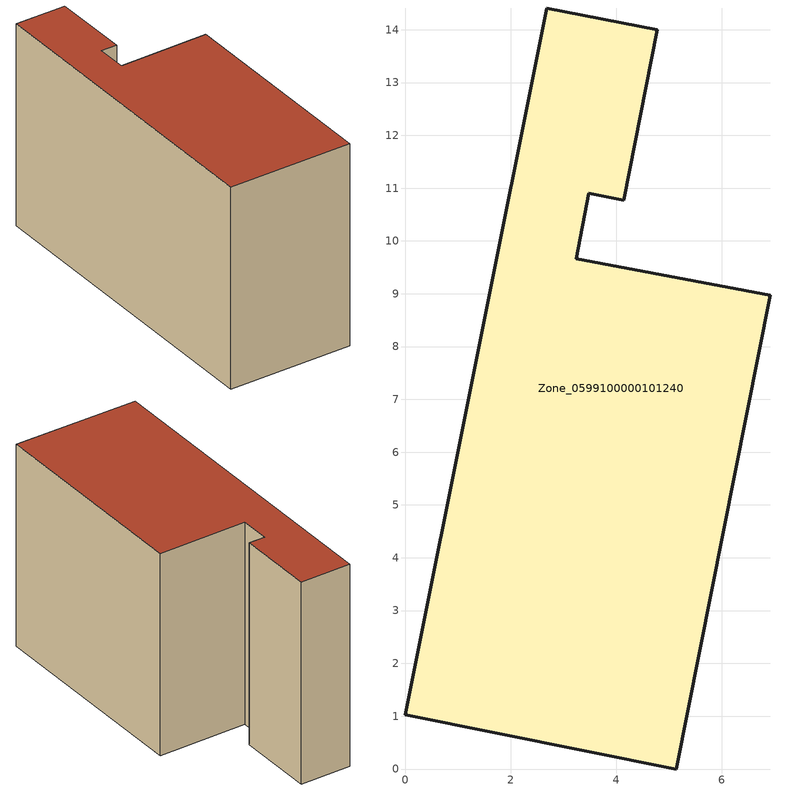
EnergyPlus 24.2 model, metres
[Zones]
Zone_0599100000101240
 floor ground (C_G): 5.14,0 0,1.03 2.68,14.41 4.78,14 4.14,10.77 3.48,10.9 3.24,9.66 6.92,8.97 z0
 wall outside (C_F): 3.48,10.9 4.14,10.77 4.78,14 2.68,14.41 0,1.03 5.14,0 6.92,8.97 3.24,9.66 3.48,10.9 z0:8.6
 roof outside (C_R): 5.14,0 6.92,8.97 3.24,9.66 3.48,10.9 4.14,10.77 4.78,14 2.68,14.41 0,1.03 z8.6
[BUILDING]
Pand.0599100000101240: North Axis=0; Terrain=City; Loads Convergence Tolerance Value=0.04; Temperature Convergence Tolerance Value=0.4; Solar Distribution=FullExterior; Maximum Number of Warmup Days=25; Minimum Number of Warmup Days=1
[Site:Location]
Rotterdam.The.Hague.AP_ZH_NLD Design_Conditions: Latitude=51.96; Longitude=4.45; Time Zone=1; Elevation=-4.5
[SITE:GROUNDTEMPERATURE:BUILDINGSURFACE]
18, 18, 18, 18, 18, 18, 18, 18, 18, 18, 18, 18
[MATERIAL] Thermal Absorptance=0.9; Solar Absorptance=0.7; Visible Absorptance=0.7
Name | Roughness | Thickness | Conductivity | Density | Specific Heat
G.TI.1975-1991 | MediumSmooth | 0.15 | 0.288461 | 540 | 1210
F.TI.1975-1991 | Rough | 0.3 | 0.230769 | 1920 | 840
R.TI.1975-1991 | MediumRough | 0.2 | 0.153846 | 1500 | 1000
[CONSTRUCTION]
C_G: G.TI.1975-1991
C_F: F.TI.1975-1991
C_R: R.TI.1975-1991
[ZONE]
Zone_0599100000101240: Type=1; Multiplier=1; Ceiling Height=Autocalculate; Volume=Autocalculate; Floor Area=autocalculate; Part of Total Floor Area=Yes
[ZONEINFILTRATION:DESIGNFLOWRATE]
Infil_Zone_0599100000101240: Zone or ZoneList or Space or SpaceList=Zone_0599100000101240; Schedule=AlwaysOn; Design Flow Rate Calculation Method=Flow/Area; Flow Rate per Floor Area=0.003; Constant Term Coefficient=1; Temperature Term Coefficient=0; Velocity Term Coefficient=0; Velocity Squared Term Coefficient=0
[HVACTEMPLATE:ZONE:IDEALLOADSAIRSYSTEM]
Zone_0599100000101240: Maximum Heating Supply Air Temperature=50; Minimum Cooling Supply Air Temperature=13; Maximum Heating Supply Air Humidity Ratio=0.0156; Minimum Cooling Supply Air Humidity Ratio=0.0077; Heating Limit=NoLimit; Cooling Limit=NoLimit; Dehumidification Control Type=ConstantSensibleHeatRatio; Cooling Sensible Heat Ratio=0.7; Dehumidification Setpoint=60; Humidification Control Type=None; Humidification Setpoint=30; Outdoor Air Method=None; Outdoor Air Flow Rate per Person=0.00944; Outdoor Air Flow Rate per Zone Floor Area=0; Outdoor Air Flow Rate per Zone=0; Demand Controlled Ventilation Type=None; Outdoor Air Economizer Type=NoEconomizer; Heat Recovery Type=None; Sensible Heat Recovery Effectiveness=0.7; Latent Heat Recovery Effectiveness=0.65
[ZONECONTROL:THERMOSTAT]
ThermostatControl_Zone_0599100000101240: Zone or ZoneList=Zone_0599100000101240; Control Type Schedule=DualSetpointControlType; Control 1=Thermostat_Zone_0599100000101240; Temperature Difference Between Cutout And Setpoint=0
[THERMOSTATSETPOINT:DUALSETPOINT]
Thermostat_Zone_0599100000101240: Heating Setpoint Temperature Schedule=HeatingSetpoint_Zone_0599100000101240; Cooling Setpoint Temperature Schedule=CoolingSetpoint_Zone_0599100000101240
[SCHEDULE:COMPACT]
HeatingSetpoint_Zone_0599100000101240: Through: 12/31, For: AllDays, Until: 24:00, 21
CoolingSetpoint_Zone_0599100000101240: Through: 12/31, For: AllDays, Until: 24:00, 24
DualSetpointControlType: Through: 12/31, For: AllDays, Until: 24:00, 4
AlwaysOn: Through: 12/31, For: AllDays, Until: 24:00, 1
